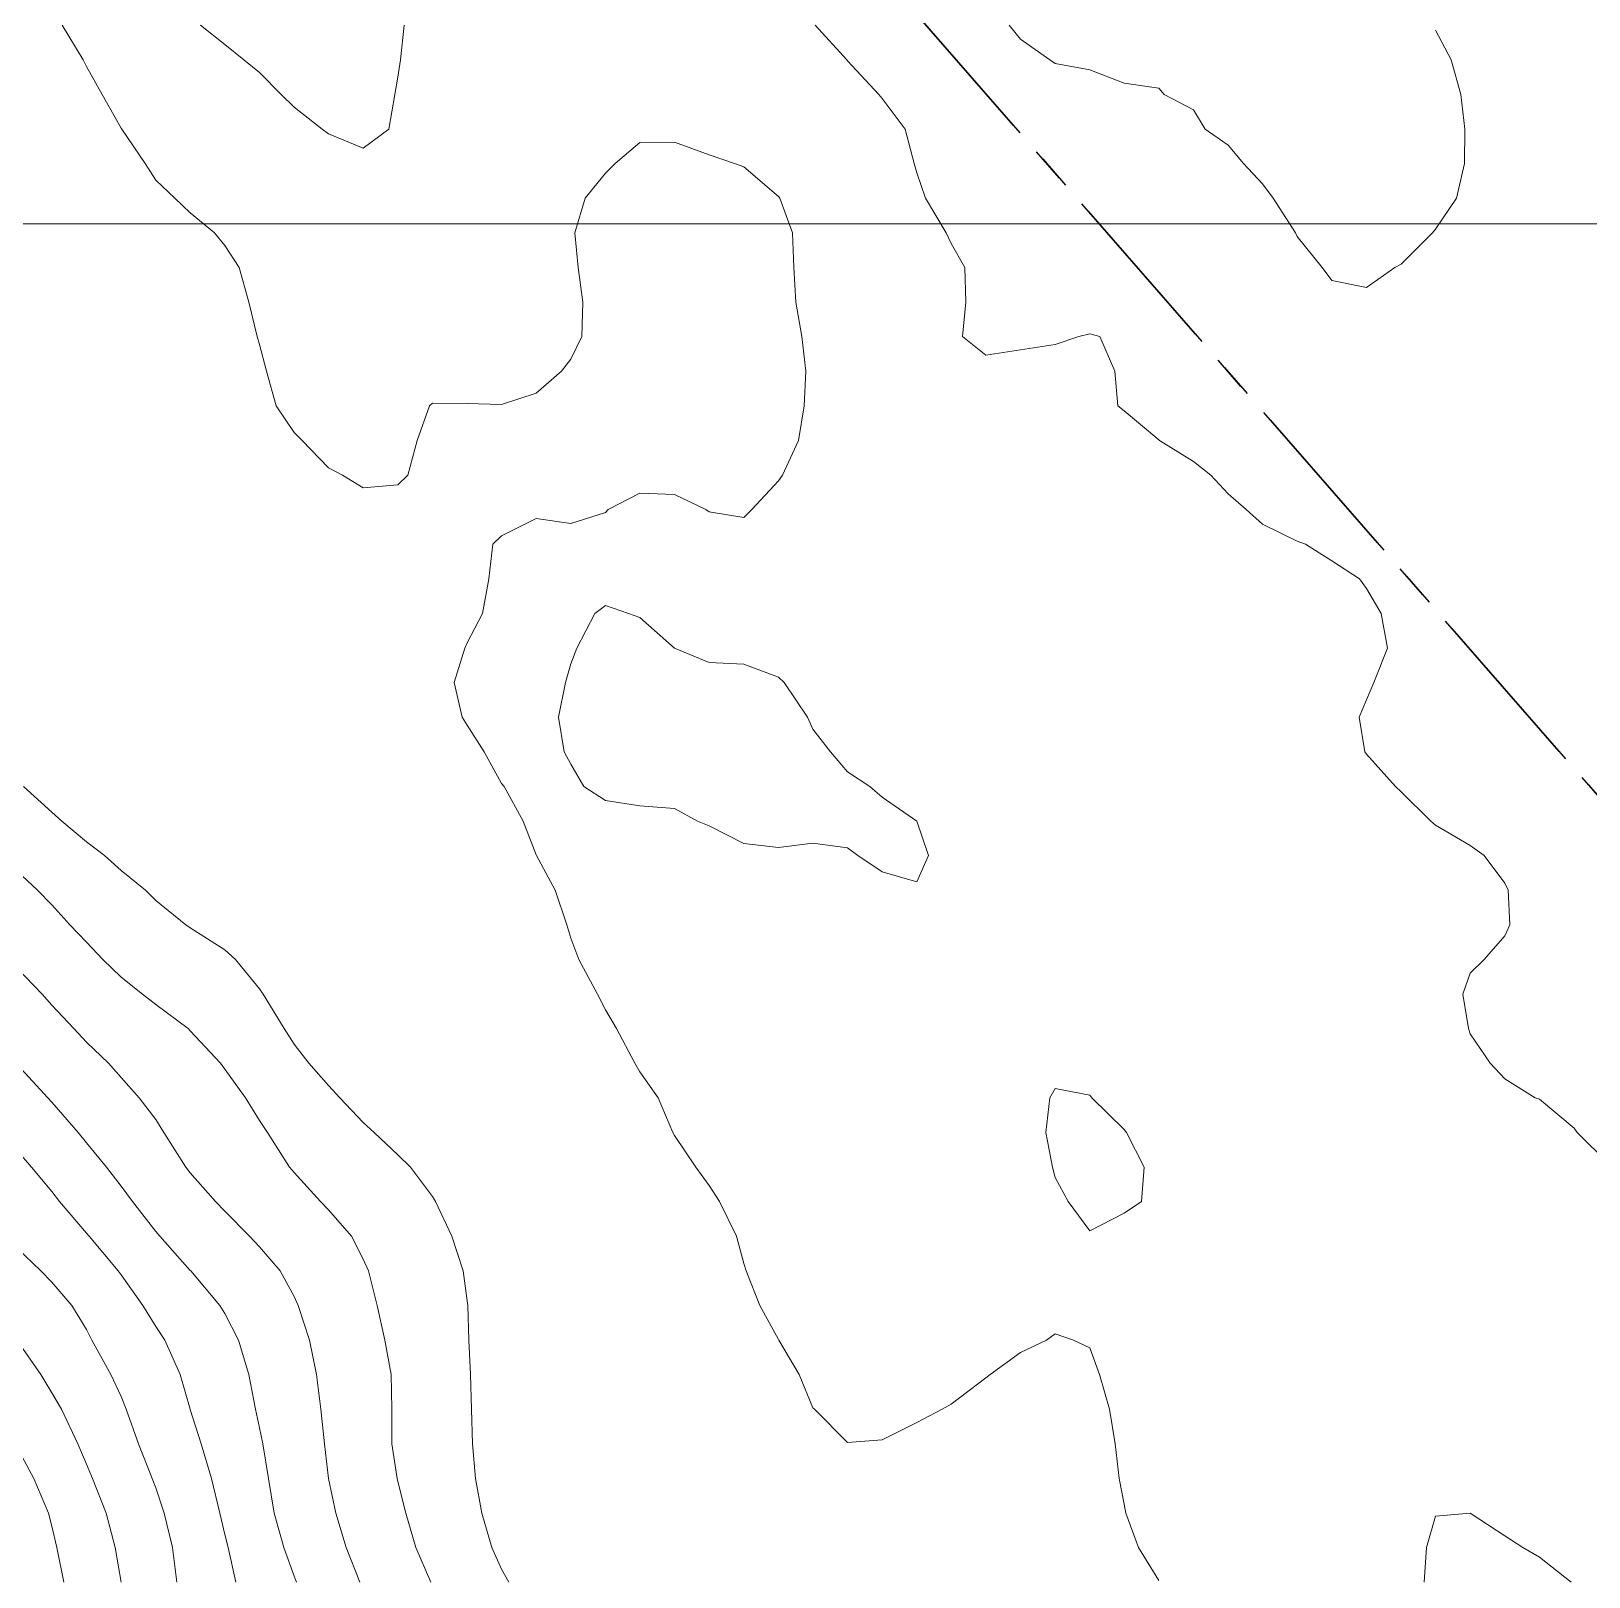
# Model space of a CAD drawing. Header units: centimetres. Extents: x 0 to 642158, y -847 to 649707.
# Drawn here: x 617224.95 to 617247.46, y 620367.83 to 620390.16 of the extents above; entities that cross this region are included whole.
import ezdxf

# ---------------------------------------------------------------- set-up
doc = ezdxf.new("R2010")
doc.units = ezdxf.units.CM
doc.header["$MEASUREMENT"] = 0
doc.linetypes.add('CENTERX2', pattern=[4, 2.5, -0.5, 0.5, -0.5])
doc.layers.add('MEV_grille', color=254, linetype='Continuous', lineweight=9)
doc.layers.add('WAL_topographie 0.5', color=253, linetype='Continuous', lineweight=20)
doc.layers.add('SPW_parcellaire cadastral', color=7, linetype='CENTERX2', lineweight=25, true_color=0xff0542)

# ---------------------------------------------------------------- blocks, each defined once
blk = doc.blocks.new('*U114')
at = {"layer": 'MEV_grille', "transparency": 33554687}
blk.add_lwpolyline([(-1338.461, 0), (1338.461, 0)], dxfattribs=at)
blk = doc.blocks.new('*U115')
at = {"layer": 'MEV_grille', "color": 0, "linetype": 'ByBlock', "lineweight": -2, "transparency": 16777216}
blk.add_blockref('*U114', (0, -2000), dxfattribs=at)

msp = doc.modelspace()

# ---------------------------------------------------------------- linework, layer by layer
at = {"layer": 'SPW_parcellaire cadastral'}
for points in [[(617308.437, 620329.669), (617303.071, 620323.455), (617299.621, 620319.465), (617195.532, 620438.811), (617205.087, 620446.27), (617308.437, 620329.669)], [(617299.621, 620319.465), (617271.662, 620287.186), (617203.974, 620367.182), (617164.102, 620414.279), (617195.532, 620438.811), (617299.621, 620319.465)]]:
    msp.add_lwpolyline(points, dxfattribs=at)
at = {"layer": 'WAL_topographie 0.5'}
for points in [[(617241.25, 620367.775), (617240.955, 620368.25), (617240.77, 620368.75), (617240.75, 620368.879), (617240.677, 620369.25), (617240.616, 620369.75), (617240.534, 620370.25), (617240.394, 620370.75), (617240.25, 620371.139), (617240.015, 620371.25), (617239.75, 620371.34), (617239.628, 620371.25), (617239.25, 620371.071), (617238.811, 620370.75), (617238.75, 620370.703), (617238.25, 620370.325), (617238.119, 620370.25), (617237.75, 620370.059), (617237.25, 620369.807), (617236.75, 620369.771), (617236.271, 620370.25), (617236.25, 620370.272), (617236.053, 620370.75), (617235.755, 620371.25), (617235.75, 620371.257), (617235.48, 620371.75), (617235.287, 620372.25), (617235.25, 620372.355), (617235.143, 620372.75), (617234.898, 620373.25), (617234.75, 620373.485), (617234.555, 620373.75), (617234.25, 620374.204), (617234.225, 620374.25), (617234.015, 620374.75), (617233.75, 620375.128), (617233.677, 620375.25), (617233.409, 620375.75), (617233.25, 620376.023), (617233.136, 620376.25), (617232.867, 620376.75), (617232.75, 620377.058), (617232.693, 620377.25), (617232.525, 620377.75), (617232.254, 620378.25), (617232.25, 620378.261), (617232.063, 620378.75), (617231.785, 620379.25), (617231.75, 620379.292), (617231.497, 620379.75), (617231.25, 620380.134), (617231.178, 620380.25), (617231.062, 620380.75), (617231.216, 620381.25), (617231.25, 620381.326), (617231.472, 620381.75), (617231.565, 620382.25), (617231.625, 620382.75), (617231.75, 620382.872), (617232.25, 620383.123), (617232.75, 620383.05), (617233.25, 620383.211), (617233.29, 620383.25), (617233.75, 620383.486), (617234.25, 620383.471), (617234.702, 620383.25), (617234.75, 620383.217), (617235.25, 620383.138), (617235.365, 620383.25), (617235.75, 620383.664), (617235.81, 620383.75), (617236.039, 620384.25), (617236.121, 620384.75), (617236.147, 620385.25), (617236.091, 620385.75), (617236.002, 620386.25), (617235.974, 620386.75), (617235.952, 620387.25), (617235.77, 620387.75), (617235.75, 620387.775), (617235.25, 620388.202), (617235.118, 620388.25), (617234.75, 620388.376), (617234.25, 620388.56), (617233.75, 620388.554), (617233.393, 620388.25), (617233.25, 620388.112), (617232.96, 620387.75), (617232.81, 620387.25), (617232.855, 620386.75), (617232.922, 620386.25), (617232.909, 620385.75), (617232.75, 620385.424), (617232.615, 620385.25), (617232.25, 620384.934), (617231.75, 620384.77), (617231.25, 620384.786), (617230.75, 620384.788), (617230.71, 620384.75), (617230.53, 620384.25), (617230.396, 620383.75), (617230.25, 620383.61), (617229.75, 620383.566), (617229.452, 620383.75), (617229.25, 620383.854), (617228.867, 620384.25), (617228.75, 620384.366), (617228.493, 620384.75), (617228.352, 620385.25), (617228.25, 620385.638), (617228.217, 620385.75), (617228.097, 620386.25), (617227.959, 620386.75), (617227.75, 620387.066), (617227.598, 620387.25), (617227.25, 620387.541), (617227.025, 620387.75), (617226.75, 620388.013), (617226.597, 620388.25), (617226.259, 620388.75), (617226.25, 620388.763), (617225.975, 620389.25), (617225.75, 620389.652), (617225.701, 620389.75), (617225.397, 620390.25)], [(617230.34, 620390.25), (617230.288, 620389.75), (617230.25, 620389.5), (617230.205, 620389.25), (617230.118, 620388.75), (617229.75, 620388.472), (617229.25, 620388.682), (617229.158, 620388.75), (617228.75, 620389.064), (617228.565, 620389.25), (617228.25, 620389.568), (617228.025, 620389.75), (617227.75, 620389.973), (617227.4, 620390.25)], [(617247.75, 620373.8), (617247.296, 620374.25), (617247.25, 620374.312), (617246.75, 620374.731), (617246.689, 620374.75), (617246.25, 620375.024), (617246.039, 620375.25), (617245.75, 620375.673), (617245.724, 620375.75), (617245.645, 620376.25), (617245.75, 620376.55), (617245.95, 620376.75), (617246.25, 620377.089), (617246.321, 620377.25), (617246.299, 620377.75), (617246.25, 620377.85), (617245.952, 620378.25), (617245.75, 620378.396), (617245.25, 620378.692), (617245.181, 620378.75), (617244.75, 620379.173), (617244.67, 620379.25), (617244.25, 620379.717), (617244.228, 620379.75), (617244.145, 620380.25), (617244.25, 620380.5), (617244.357, 620380.75), (617244.555, 620381.25), (617244.463, 620381.75), (617244.25, 620382.111), (617244.152, 620382.25), (617243.75, 620382.51), (617243.37, 620382.75), (617243.25, 620382.795), (617242.75, 620383.042), (617242.511, 620383.25), (617242.25, 620383.477), (617242, 620383.75), (617241.75, 620383.948), (617241.261, 620384.25), (617241.25, 620384.258), (617240.75, 620384.676), (617240.657, 620384.75), (617240.613, 620385.25), (617240.396, 620385.75), (617240.25, 620385.79), (617240.091, 620385.75), (617239.75, 620385.636), (617239.25, 620385.559), (617238.75, 620385.483), (617238.412, 620385.75), (617238.459, 620386.25), (617238.446, 620386.75), (617238.25, 620387.098), (617238.175, 620387.25), (617237.879, 620387.75), (617237.75, 620388.117), (617237.714, 620388.25), (617237.583, 620388.75), (617237.25, 620389.189), (617237.201, 620389.25), (617236.75, 620389.737), (617236.74, 620389.75), (617236.281, 620390.25)], [(617244.661, 620386.75), (617244.25, 620386.46), (617243.75, 620386.563), (617243.609, 620386.75), (617243.25, 620387.199), (617243.224, 620387.25), (617242.901, 620387.75), (617242.75, 620387.957), (617242.474, 620388.25), (617242.25, 620388.515), (617241.917, 620388.75), (617241.75, 620389.026), (617241.327, 620389.25), (617241.25, 620389.341), (617240.75, 620389.413), (617240.25, 620389.605), (617239.75, 620389.699), (617239.674, 620389.75), (617239.25, 620390.048), (617239.087, 620390.25)], [(617245.25, 620390.181), (617245.475, 620389.75), (617245.616, 620389.25), (617245.671, 620388.75), (617245.669, 620388.25), (617245.551, 620387.75), (617245.25, 620387.304), (617245.206, 620387.25), (617244.75, 620386.798), (617244.661, 620386.75)], [(617237.75, 620377.87), (617237.92, 620378.25), (617237.75, 620378.75), (617237.75, 620378.75), (617237.25, 620379.097), (617237.073, 620379.25), (617236.75, 620379.463), (617236.505, 620379.75), (617236.25, 620380.076), (617236.169, 620380.25), (617235.833, 620380.75), (617235.75, 620380.83), (617235.25, 620381.018), (617234.75, 620381.042), (617234.25, 620381.25), (617234.25, 620381.25), (617233.75, 620381.691), (617233.583, 620381.75), (617233.25, 620381.867), (617233.098, 620381.75), (617232.835, 620381.25), (617232.75, 620381.021), (617232.671, 620380.75), (617232.574, 620380.25), (617232.653, 620379.75), (617232.75, 620379.574), (617232.936, 620379.25), (617233.25, 620379.049), (617233.75, 620378.969), (617234.25, 620378.929), (617234.58, 620378.75), (617234.75, 620378.68), (617235.25, 620378.426), (617235.75, 620378.368), (617236.25, 620378.43), (617236.75, 620378.364), (617236.901, 620378.25), (617237.25, 620378.015), (617237.75, 620377.87)], [(617224.841, 620379.25), (617225.25, 620378.878), (617225.393, 620378.75), (617225.75, 620378.449), (617226.008, 620378.25), (617226.25, 620378.035), (617226.602, 620377.75), (617226.75, 620377.601), (617227.187, 620377.25), (617227.25, 620377.208), (617227.75, 620376.889), (617227.902, 620376.75), (617228.25, 620376.327), (617228.302, 620376.25), (617228.606, 620375.75), (617228.75, 620375.526), (617228.964, 620375.25), (617229.25, 620374.928), (617229.411, 620374.75), (617229.75, 620374.396), (617229.906, 620374.25), (617230.25, 620373.928), (617230.431, 620373.75), (617230.75, 620373.325), (617230.796, 620373.25), (617231.031, 620372.75), (617231.193, 620372.25), (617231.25, 620371.818), (617231.261, 620371.75), (617231.277, 620371.25), (617231.298, 620370.75), (617231.314, 620370.25), (617231.329, 620369.75), (617231.371, 620369.25), (617231.466, 620368.75), (617231.607, 620368.25), (617231.75, 620367.939), (617231.855, 620367.75)], [(617224.75, 620378.028), (617225.043, 620377.75), (617225.25, 620377.539), (617225.511, 620377.25), (617225.75, 620377), (617225.984, 620376.75), (617226.25, 620376.495), (617226.56, 620376.25), (617226.75, 620376.101), (617227.218, 620375.75), (617227.25, 620375.72), (617227.686, 620375.25), (617227.75, 620375.166), (617228.046, 620374.75), (617228.25, 620374.424), (617228.368, 620374.25), (617228.683, 620373.75), (617228.75, 620373.669), (617229.132, 620373.25), (617229.25, 620373.13), (617229.58, 620372.75), (617229.75, 620372.419), (617229.828, 620372.25), (617229.953, 620371.75), (617230.063, 620371.25), (617230.152, 620370.75), (617230.164, 620370.25), (617230.163, 620369.75), (617230.239, 620369.25), (617230.25, 620369.204), (617230.368, 620368.75), (617230.509, 620368.25), (617230.729, 620367.75)], [(617224.75, 620376.622), (617225.11, 620376.25), (617225.25, 620376.088), (617225.567, 620375.75), (617225.75, 620375.555), (617226.069, 620375.25), (617226.25, 620375.046), (617226.512, 620374.75), (617226.75, 620374.437), (617226.866, 620374.25), (617227.188, 620373.75), (617227.25, 620373.667), (617227.613, 620373.25), (617227.75, 620373.113), (617228.107, 620372.75), (617228.25, 620372.596), (617228.547, 620372.25), (617228.75, 620371.878), (617228.811, 620371.75), (617228.973, 620371.25), (617229.076, 620370.75), (617229.139, 620370.25), (617229.191, 620369.75), (617229.25, 620369.25), (617229.25, 620369.25), (617229.354, 620368.75), (617229.502, 620368.25), (617229.699, 620367.75)], [(617224.75, 620375.23), (617225.192, 620374.75), (617225.25, 620374.689), (617225.629, 620374.25), (617225.75, 620374.098), (617226.041, 620373.75), (617226.25, 620373.473), (617226.416, 620373.25), (617226.75, 620372.819), (617226.809, 620372.75), (617227.25, 620372.257), (617227.257, 620372.25), (617227.678, 620371.75), (617227.75, 620371.633), (617227.946, 620371.25), (617228.094, 620370.75), (617228.192, 620370.25), (617228.25, 620369.979), (617228.297, 620369.75), (617228.379, 620369.25), (617228.462, 620368.75), (617228.604, 620368.25), (617228.75, 620367.839), (617228.785, 620367.75)], [(617240.75, 620373.083), (617241, 620373.25), (617241.039, 620373.75), (617240.783, 620374.25), (617240.75, 620374.293), (617240.281, 620374.75), (617240.25, 620374.787), (617239.75, 620374.887), (617239.674, 620374.75), (617239.614, 620374.25), (617239.71, 620373.75), (617239.75, 620373.599), (617239.939, 620373.25), (617240.25, 620372.828), (617240.75, 620373.083)], [(617224.75, 620373.988), (617224.956, 620373.75), (617225.25, 620373.395), (617225.361, 620373.25), (617225.75, 620372.795), (617225.787, 620372.75), (617226.208, 620372.25), (617226.25, 620372.192), (617226.562, 620371.75), (617226.75, 620371.444), (617226.882, 620371.25), (617227.105, 620370.75), (617227.249, 620370.25), (617227.25, 620370.246), (617227.409, 620369.75), (617227.558, 620369.25), (617227.675, 620368.75), (617227.75, 620368.44), (617227.796, 620368.25), (617227.91, 620367.75)], [(617224.75, 620372.58), (617225.09, 620372.25), (617225.25, 620372.088), (617225.54, 620371.75), (617225.75, 620371.404), (617225.829, 620371.25), (617226.101, 620370.75), (617226.25, 620370.435), (617226.324, 620370.25), (617226.504, 620369.75), (617226.701, 620369.25), (617226.75, 620369.113), (617226.873, 620368.75), (617226.991, 620368.25), (617227.057, 620367.75)], [(617224.75, 620371.243), (617225.09, 620370.75), (617225.25, 620370.489), (617225.388, 620370.25), (617225.627, 620369.75), (617225.75, 620369.457), (617225.837, 620369.25), (617226.033, 620368.75), (617226.166, 620368.25), (617226.25, 620367.75)], [(617224.75, 620369.695), (617224.988, 620369.25), (617225.201, 620368.75), (617225.25, 620368.558), (617225.322, 620368.25), (617225.423, 620367.75)], [(617247.208, 620367.75), (617246.75, 620368.111), (617246.51, 620368.25), (617246.25, 620368.419), (617245.75, 620368.75), (617245.25, 620368.706), (617245.117, 620368.25), (617245.083, 620367.75)]]:
    msp.add_lwpolyline(points, dxfattribs=at)

# ---------------------------------------------------------------- block references
at = {"layer": 'MEV_grille', "transparency": 33554687}
msp.add_blockref('*U115', (616669.481, 622387.381), dxfattribs=at)

doc.saveas('drawing.dxf')
